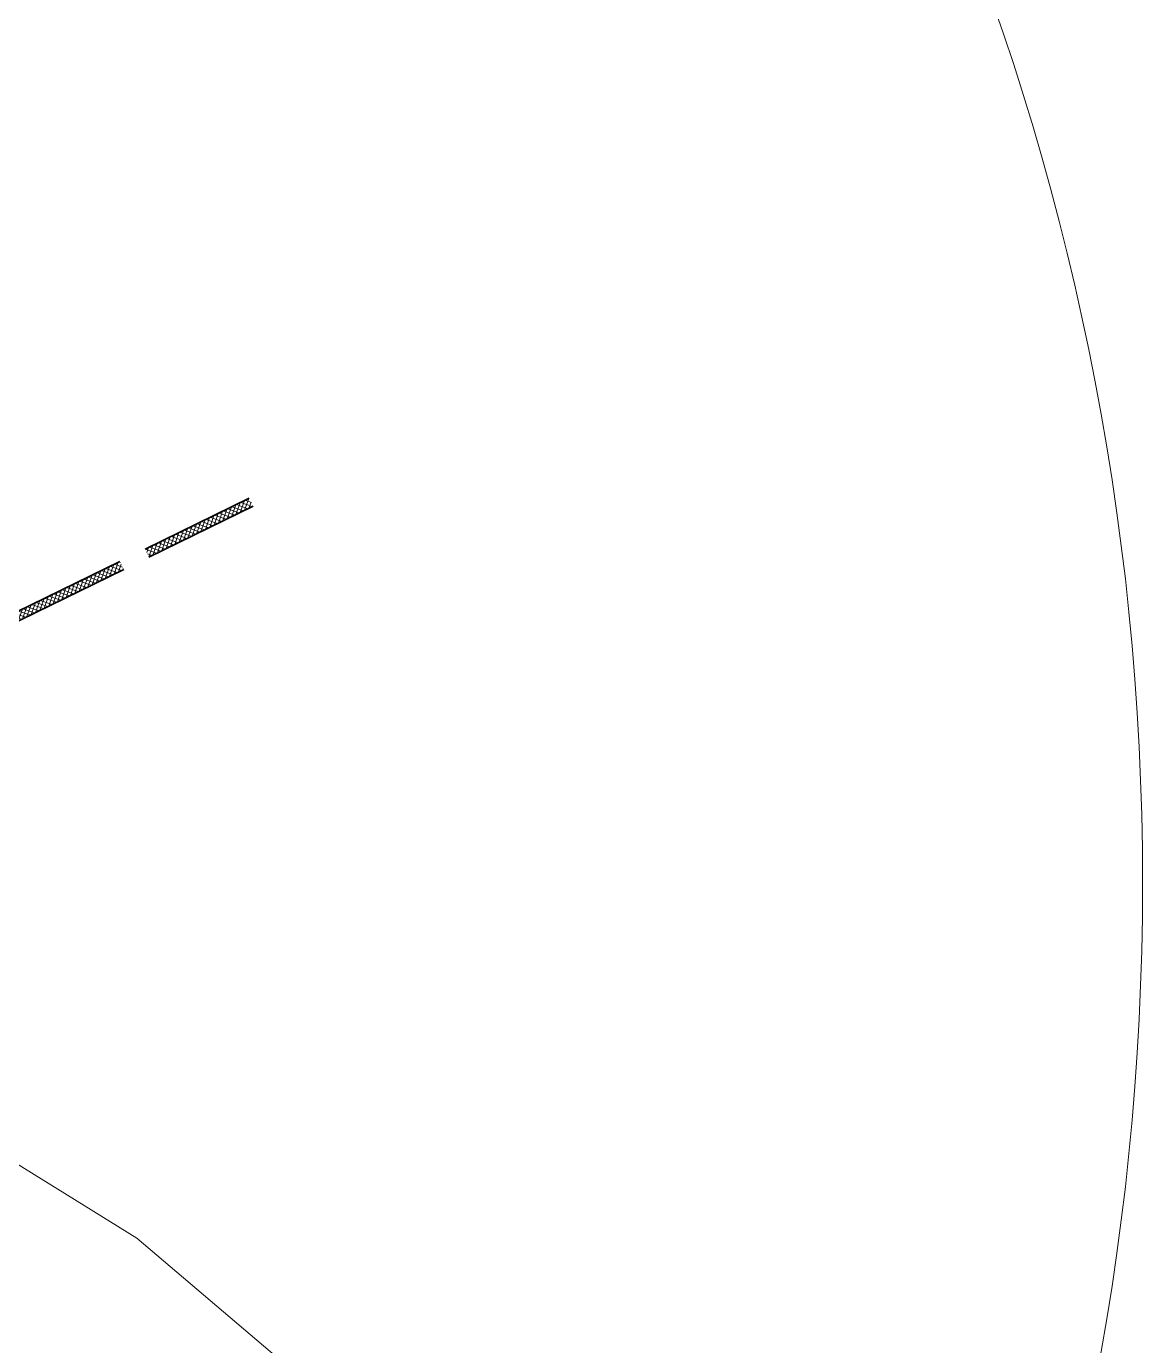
# Model space of a CAD drawing. Header units: metres. Extents: x 7511783 to 7512372, y 4692307 to 4692611.
# Drawn here: x 7511965.98 to 7511997.74, y 4692369.04 to 4692406.59 of the extents above; entities that cross this region are included whole.
import ezdxf

# ---------------------------------------------------------------- set-up
doc = ezdxf.new("R2010")
doc.units = ezdxf.units.M
for name, color, linetype, lineweight in [('A - Muret', 7, 'Continuous', 0), ('A - Muret_Pen_No__101', 252, 'Continuous', 0), ('A - Muret_Pen_No__102', 254, 'Continuous', 0), ('A - Muret_Pen_No__7', 7, 'Continuous', 0), ('bodrum 1 garazhat projekt', 7, 'Continuous', 0), ('garazhat-netw-amiri - b1', 20, 'Continuous', 0), ('Parc-Kojshi', 251, 'Continuous', 0), ('Parcelat baze', 7, 'Continuous', 0)]:
    doc.layers.add(name, color=color, linetype=linetype, lineweight=lineweight)
pattern_1 = [(44.99999999999998, (0, 0), (-68.94290863686237, 68.94290863686243), []), (135.0000000000001, (0, 0), (68.94290863686219, 68.94290863686261), [])]

# ---------------------------------------------------------------- blocks, each defined once
blk = doc.blocks.new('Wall_3', base_point=(27550, 2.78e-14))
at = {"layer": 'A - Muret_Pen_No__101', "linetype": 'Continuous', "lineweight": 13}
h = blk.add_hatch(dxfattribs=at)
h.set_pattern_fill('CONCRETE_BLOCK', color=252, style=0, pattern_type=2)
h.set_pattern_definition(pattern_1)
h.paths.add_polyline_path([(31799.99993070954, -2.88732182052e-05), (28500.00001058861, -2.88732182052e-05), (28500.00001058861, -250.0000583249526), (31799.99993070954, -250.0000583249526)])
h = blk.add_hatch(dxfattribs=at)
h.set_pattern_fill('CONCRETE_BLOCK', color=252, style=0, pattern_type=2)
h.set_pattern_definition(pattern_1)
h.paths.add_polyline_path([(32600.00006929046, -5.27568686515e-05), (32600.00006929046, -250.0000970041505), (38099.99998176699, -250.0000970041505), (38099.99998176699, -5.27568686515e-05)])
h = blk.add_hatch(dxfattribs=at)
h.set_pattern_fill('CONCRETE_BLOCK', color=252, style=0, pattern_type=2)
h.set_pattern_definition(pattern_1)
h.paths.add_polyline_path([(38499.99999951446, -5.27568686515e-05), (38499.99999951446, -250.0000970041505), (41500, -250.0000970041505), (41500, -5.27568686515e-05)])
h = blk.add_hatch(dxfattribs=at)
h.set_pattern_fill('CONCRETE_BLOCK', color=252, style=0, pattern_type=2)
h.set_pattern_definition(pattern_1)
h.paths.add_polyline_path([(41900.00000000001, -249.9999850988354), (47050.00002235177, -249.9999850988354), (47050.00002235177, -3.35276556518e-05), (41900.00000000001, -3.35276556518e-05)])
h = blk.add_hatch(dxfattribs=at)
h.set_pattern_fill('CONCRETE_BLOCK', color=252, style=0, pattern_type=2)
h.set_pattern_definition(pattern_1)
h.paths.add_polyline_path([(51150, -3.35276556518e-05), (47849.99997764823, -3.35276556518e-05), (47849.99997764823, -249.9999850988354), (51150, -249.9999850988354)])
at = {"layer": 'A - Muret_Pen_No__7', "color": 7, "linetype": 'Continuous', "lineweight": 35, "flags": 128}
for points in [[(31800, 2.78e-14), (28500.00000000001, 2.78e-14)], [(38100, 2.78e-14), (32599.99999999999, 2.78e-14)], [(41500, 2.78e-14), (38500, 2.78e-14)], [(47050, 2.78e-14), (41900.00000000001, 2.78e-14)], [(51150, 2.78e-14), (47850, 2.78e-14)], [(28500.00000000001, -250), (31800, -250)], [(32599.99999999999, -250), (38100, -250)], [(38500, -250), (41500, -250)], [(41900.00000000001, -250), (47050, -250)], [(47849.99999999999, -250), (51150, -250)]]:
    blk.add_lwpolyline(points, dxfattribs=at)
blk = doc.blocks.new('Wall_51', base_point=(75456.13369070938, -29146.91751099752))
at = {"layer": 'A - Muret_Pen_No__102', "linetype": 'Continuous', "lineweight": 13}
h = blk.add_hatch(dxfattribs=at)
h.set_pattern_fill('CONCRETE_BLOCK', color=254, style=0, pattern_type=2)
h.set_pattern_definition(pattern_1)
h.paths.add_polyline_path([(75387.36626624182, -29982.24458260022), (76679.27628421261, -35739.3439005244), (76923.19459822257, -35684.60773724302), (77098.36126340373, -36465.19510545321), (76854.4424123108, -36519.93138925796), (77935.87358854203, -41339.08024673167), (78179.80262513347, -41284.34167726374), (78354.96929031459, -42064.92904547394), (78111.03971664025, -42119.66773546524), (78941.49079895228, -45820.38163429968), (79185.29665110492, -45765.67070787111), (79316.67164999073, -46351.11123402875), (79072.8653950259, -46405.82225084986), (80537.29458175127, -52931.71349309536), (80781.07732541968, -52877.00775229531), (80868.66065801025, -53267.3014364004), (80624.87764580038, -53322.00723746214), (81894.28459658063, -58978.82682152579), (82138.21822794317, -58924.0872209744), (75631.3003558905, -29927.50487920773)])
h = blk.add_hatch(dxfattribs=at)
h.set_pattern_fill('CONCRETE_BLOCK', color=254, style=0, pattern_type=2)
h.set_pattern_definition(pattern_1)
h.paths.add_polyline_path([(82069.45072467883, -59759.41431025938), (82958.32441756949, -63720.47511161403), (83257.00457082296, -63909.70114019907), (82313.38434370433, -59704.67471247646)])
at = {"layer": 'A - Muret_Pen_No__7', "color": 7, "linetype": 'Continuous', "lineweight": 35, "flags": 128}
for points in [[(75387.36626624182, -29982.24458260022), (76679.27628421262, -35739.34390052439)], [(82138.21814914639, -58924.08723865669), (75631.29981880749, -29927.50499973072)], [(76854.44241231082, -36519.93138925796), (77935.87358854205, -41339.08024673167)], [(78111.03971664025, -42119.66773546524), (78941.49079895228, -45820.38163429968)], [(79072.8653950259, -46405.82225084985), (80537.29458175128, -52931.71349309536)], [(80624.87764580038, -53322.00723746214), (81894.28459658063, -58978.82682152579)], [(83257.00457082296, -63909.70114019907), (82313.38427724456, -59704.67472739026)], [(82069.45072467883, -59759.41431025938), (82958.32441756949, -63720.47511161403)]]:
    blk.add_lwpolyline(points, dxfattribs=at)
blk = doc.blocks.new('A$C75F44AD6')
at = {"layer": 'A - Muret', "color": 7, "lineweight": 35}
for name, p in [('Wall_3', (79200.73648206526, 44777.50488538972)), ('Wall_51', (79222.63070710855, 44679.93110351286))]:
    blk.add_blockref(name, p, dxfattribs=at)

msp = doc.modelspace()

# ---------------------------------------------------------------- linework, layer by layer
at = {"layer": 'garazhat-netw-amiri - b1'}
msp.add_circle((7511922.380949954, 4692382.212120953), 75.36126493235138, dxfattribs=at)
at = {"layer": 'Parc-Kojshi', "flags": 128}
msp.add_lwpolyline([(7511984.021, 4692356.967000001), (7511968.34, 4692344.458), (7511962.497, 4692339.88), (7511950.248, 4692331.332), (7511937.962000001, 4692322.418), (7511925.491, 4692332.643), (7511912.211, 4692343.575), (7511910.408, 4692348.041999999), (7511920.285000001, 4692340.217), (7511933.219999999, 4692351.09), (7511932.73, 4692351.679999999), (7511923.269999999, 4692360.23), (7511922.3, 4692361.1), (7511935.68, 4692370.75), (7511934.089999999, 4692373.38), (7511939.919999999, 4692377.23), (7511952.79, 4692386.36), (7511954.993999999, 4692383.377), (7511958.422, 4692378.737), (7511969.121, 4692372.097), (7511973.491, 4692368.387), (7511984.021, 4692356.967000001)], dxfattribs=at)
at = {"layer": 'Parcelat baze', "flags": 128}
msp.add_lwpolyline([(7511908.118, 4692402.948), (7511915.232999999, 4692406.593999999), (7511920.632999999, 4692409.869), (7511923.58, 4692411.059), (7511923.278, 4692411.647), (7511933.434999999, 4692416.688), (7511936.798, 4692418.187), (7511942.992999999, 4692405.116), (7511951.692000001, 4692387.847), (7511952.79, 4692386.36), (7511954.993999999, 4692383.377), (7511958.422, 4692378.737), (7511969.121, 4692372.097), (7511973.491, 4692368.387), (7511984.021, 4692356.967000001)], dxfattribs=at)

# ---------------------------------------------------------------- block references
at = {"layer": 'bodrum 1 garazhat projekt', "xscale": 0.001, "yscale": 0.001, "zscale": 0.001, "rotation": 26.04535599708318}
msp.add_blockref('A$C75F44AD6', (7511899.624007692, 4692307.794563157), dxfattribs=at)

doc.saveas('drawing.dxf')
